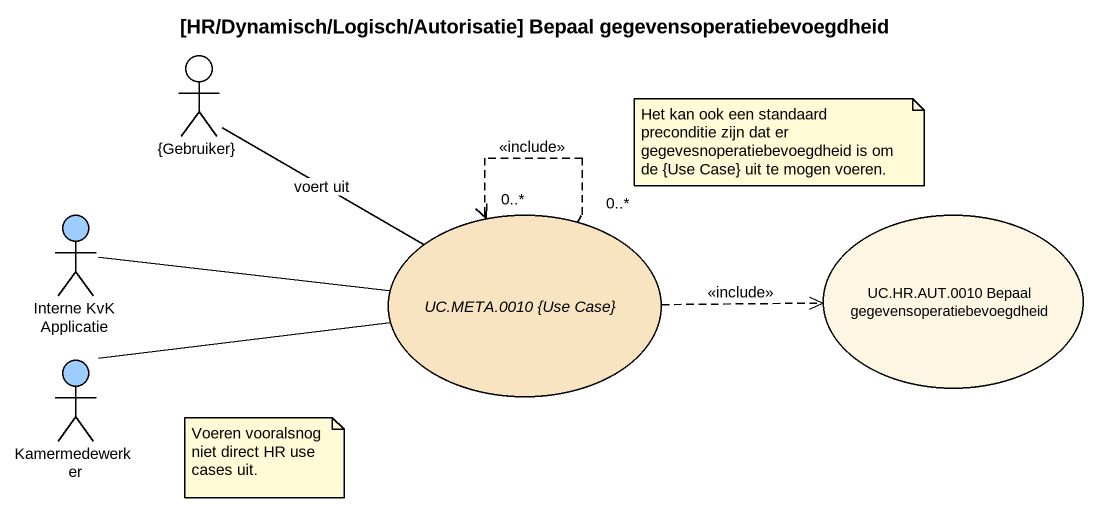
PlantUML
@startuml
title [HR/Dynamisch/Logisch/Autorisatie] Bepaal gegevensoperatiebevoegdheid
actor "{Gebruiker}" as Gebruiker
actor "Interne KvK Applicatie" as Interne_KvK_Applicatie #9ECDFF
usecase "UC.META.0010 {Use Case}" as UC_META_0010_Use_Case #F8E4C0
usecase "UC.HR.AUT.0010 Bepaal gegevensoperatiebevoegdheid" as UC_HR_AUT_0010_Bepaal
actor Kamermedewerker #9ECDFF
Gebruiker -right- UC_META_0010_Use_Case : voert uit
Interne_KvK_Applicatie -right- UC_META_0010_Use_Case
UC_META_0010_Use_Case "0..*" ..> "0..*" UC_META_0010_Use_Case : <<include>>
UC_META_0010_Use_Case .right.> UC_HR_AUT_0010_Bepaal : <<include>>
Kamermedewerker -right- UC_META_0010_Use_Case
note as N1
  Het kan ook een standaard preconditie zijn dat er gegevesnoperatiebevoegdheid is om de {Use Case} uit te mogen voeren.
end note
note as N2
  Voeren vooralsnog niet direct HR use cases uit.
end note
@enduml
